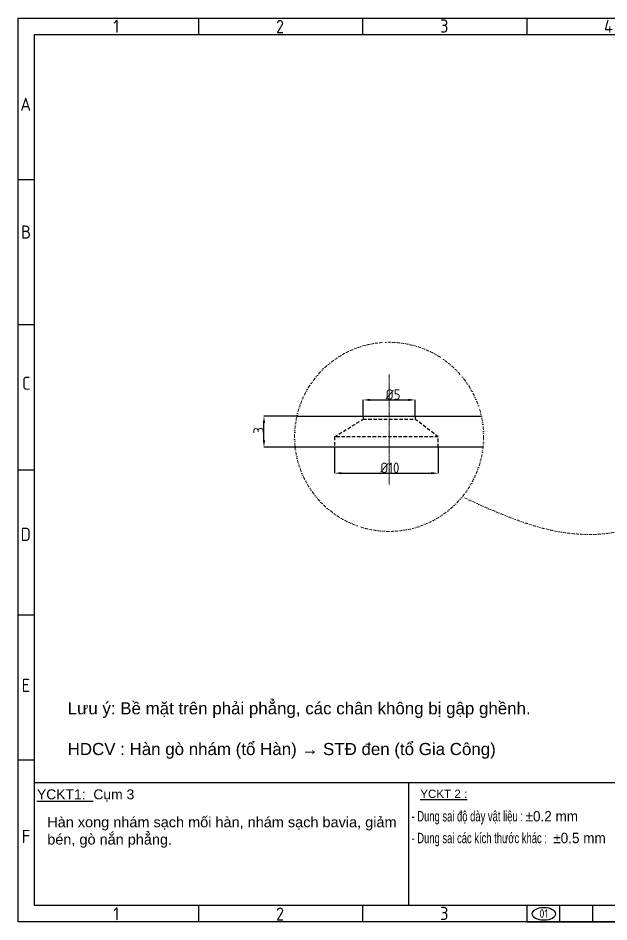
# Model space of a CAD drawing. Header units: millimetres. Extents: x -127318 to -46279, y 54276 to 57025.
# Drawn here: x -53014 to -51304, y 54330 to 56945 of the extents above; entities that cross this region are included whole.
import ezdxf

# ---------------------------------------------------------------- set-up
doc = ezdxf.new("R2010")
doc.units = ezdxf.units.MM
doc.header["$PDMODE"] = 2
for name, pattern in [('CENTER', [2, 1.25, -0.25, 0.25, -0.25]), ('CENTERX2', [4, 2.5, -0.5, 0.5, -0.5]), ('CONTPVMNIL', [0]), ('DASHEDX2', [1.5, 1, -0.5]), ('DIVIDE', [1.25, 0.5, -0.25, 0, -0.25, 0, -0.25])]:
    doc.linetypes.add(name, pattern=pattern)
doc.layers.get('0').update_dxf_attribs({"linetype": 'CONTPVMNIL'})
doc.layers.get('DEFPOINTS').update_dxf_attribs({"color": 6})
doc.layers.add('0 CENTER', color=1, linetype='CENTERX2', lineweight=9)
doc.layers.add('d tam', color=2, linetype='CENTER', lineweight=9)
for name, color, linetype in [('FRAME050', 6, 'Continuous'), ('hatch', 4, 'DASHEDX2'), ('MAIN', 7, 'Continuous')]:
    doc.layers.add(name, color=color, linetype=linetype)
doc.styles.add('ISOCP', font='isocp')
doc.styles.add('SLDTEXTSTYLE3', font='TXT', dxfattribs={"width": 0.65, "bigfont": 'bigfont'})
doc.styles.get("Standard").update_dxf_attribs({"font": 'isocp.shx'})
doc.styles.add('style1', font='arial.ttf', dxfattribs={"width": 0.75})
doc.dimstyles.new('Dim20$0', dxfattribs={"dimtxt": 20, "dimasz": 10, "dimexe": 0, "dimexo": 0, "dimgap": 0.6, "dimtad": 1, "dimtoh": 1, "dimdsep": 46, "dimtxsty": 'ISOCP', "dimcen": 0, "dimclrd": 3, "dimclre": 3, "dimclrt": 7, "dimadec": 3, "dimazin": 2, "dimtp": 0.05, "dimtm": 0.05, "dimtfac": 0.7, "dimtofl": 0, "dimtmove": 0, "dimatfit": 3, "dimfxl": 1, "dimtolj": 1, "dimarcsym": 0})

# ---------------------------------------------------------------- blocks, each defined once
blk = doc.blocks.new('ẢERHAEEH')
at = {"layer": 'FRAME050'}
for p, q in [((-261.36, 213.96), (-261.36, 217.92)), ((-221.76, 213.96), (-221.76, 217.92)), ((-182.16, 213.96), (-182.16, 217.92)), ((-142.56, 213.96), (-142.56, 217.92)), ((-102.96, 213.96), (-102.96, 217.92)), ((-63.36, 213.96), (-63.36, 217.92)), ((-23.76, 213.96), (-23.76, 217.92)), ((-300.96, 178.96), (-304.92, 178.96)), ((0, 178.96), (-3.96, 178.96)), ((-300.96, 143.96), (-304.92, 143.96)), ((0, 143.96), (-3.96, 143.96)), ((-304.92, 108.96), (-300.96, 108.96)), ((-3.96, 108.96), (0, 108.96)), ((-300.96, 73.96), (-304.92, 73.96)), ((0, 73.96), (-3.96, 73.96)), ((-300.96, 38.96), (-304.92, 38.96)), ((0, 38.96), (-3.96, 38.96)), ((-261.36, 0), (-261.36, 3.96)), ((-221.76, 0), (-221.76, 3.96)), ((-182.16, 0), (-182.16, 3.96)), ((-174.24, 0), (-174.24, 3.96)), ((-166.32, 0), (-166.32, 3.96)), ((-158.4, 0), (-158.4, 3.96)), ((-150.48, 0), (-150.48, 3.96)), ((-142.56, 3.96), (-142.56, 0)), ((-134.64, 0), (-134.64, 3.96)), ((-126.72, 0), (-126.72, 3.96)), ((-118.8, 0), (-118.8, 3.96)), ((-110.88, 0), (-110.88, 3.96)), ((-102.96, 0), (-102.96, 3.96)), ((-63.36, 0), (-63.36, 3.96)), ((-23.76, 0), (-23.76, 3.96)), ((-182.16, 0), (-102.96, 0))]:
    blk.add_line(p, q, dxfattribs=at)
at = {"layer": 'MAIN', "color": 7, "linetype": 'Continuous'}
blk.add_lwpolyline([(-300.96, 213.96), (-3.96, 213.96), (-3.96, 3.96), (-300.96, 3.96)], close=True, dxfattribs=at)
at = {"layer": 'FRAME050', "style": 'ISOCP'}
for s, p in [('1', (-281.95, 214.36)), ('2', (-242.72, 214.28)), ('3', (-203.13, 214.42)), ('4', (-163.63, 214.36)), ('5', (-123.93, 214.42)), ('6', (-84.25, 214.28)), ('7', (-44.67, 214.36)), ('8', (-9.03, 214.36)), ('A', (-3.41, 201.17)), ('A', (-304.37, 195.59)), ('B', (-304.21, 164.74)), ('B', (-3.25, 164.74)), ('C', (-303.97, 128.3)), ('C', (-3.01, 128.3)), ('D', (-304.3, 91.87)), ('D', (-3.34, 91.87)), ('E', (-304.05, 55.44)), ('E', (-3.09, 55.44)), ('F', (-304.05, 19.01)), ('1', (-281.95, 0.4)), ('2', (-242.72, 0.32)), ('3', (-203.13, 0.46)), ('6', (-84.25, 0.32)), ('7', (-44.67, 0.4)), ('8', (-9.03, 0.4))]:
    blk.add_text(s, height=3.17, dxfattribs=at).set_placement(p)
blk = doc.blocks.new('*D762')
at = {"color": 3, "lineweight": -2, "ltscale": 50, "transparency": 16777216}
for p, q in [((-52015.9, 55793.2), (-52015.9, 55840.1)), ((-51995.9, 55840.1), (-51885, 55840.1)), ((-51865, 55793.2), (-51865, 55840.1))]:
    blk.add_line(p, q, dxfattribs=at)
at = {"color": 3, "ltscale": 50, "transparency": 16777216}
for points in [[(-51995.9, 55843.4), (-51995.9, 55836.7), (-52015.9, 55840.1)], [(-51885, 55843.4), (-51885, 55836.7), (-51865, 55840.1)]]:
    blk.add_solid(points, dxfattribs=at)
at = {"layer": 'DEFPOINTS', "color": 0, "ltscale": 50, "transparency": 16777216}
for p in [(-51865, 55840.1), (-52015.9, 55793.2, 0), (-51865, 55793.2, 0)]:
    blk.add_point(p, dxfattribs=at)
at = {"color": 7, "ltscale": 50, "transparency": 16777216, "insert": (-51929.1, 55855.7), "char_height": 30, "attachment_point": 5, "style": 'ISOCP'}
blk.add_mtext('\\A1;%%C5', dxfattribs=at)
blk = doc.blocks.new('*D763')
at = {"color": 3, "lineweight": -2, "ltscale": 50, "transparency": 16777216}
for p, q in [((-52098.4, 55703.2), (-52098.4, 55628)), ((-51798.4, 55703.2), (-51798.4, 55628)), ((-52078.4, 55628), (-51818.4, 55628))]:
    blk.add_line(p, q, dxfattribs=at)
at = {"color": 3, "ltscale": 50, "transparency": 16777216}
for points in [[(-52078.4, 55631.4), (-52078.4, 55624.7), (-52098.4, 55628)], [(-51818.4, 55631.4), (-51818.4, 55624.7), (-51798.4, 55628)]]:
    blk.add_solid(points, dxfattribs=at)
at = {"layer": 'DEFPOINTS', "color": 0, "ltscale": 50, "transparency": 16777216}
for p in [(-52098.4, 55703.2, 0), (-51798.4, 55703.2, 0), (-51798.4, 55628)]:
    blk.add_point(p, dxfattribs=at)
at = {"color": 7, "ltscale": 50, "transparency": 16777216, "insert": (-51938.4, 55643.6), "char_height": 30, "attachment_point": 5, "style": 'ISOCP'}
blk.add_mtext('\\A1;%%C10', dxfattribs=at)
blk = doc.blocks.new('*D764')
at = {"color": 3, "lineweight": -2, "ltscale": 50, "transparency": 16777216}
for p, q in [((-52207.3, 55793.2), (-52302.7, 55793.2)), ((-52302.7, 55723.2), (-52302.7, 55773.2)), ((-52212.4, 55703.2), (-52302.7, 55703.2))]:
    blk.add_line(p, q, dxfattribs=at)
at = {"color": 3, "ltscale": 50, "transparency": 16777216}
for points in [[(-52306.1, 55773.2), (-52299.4, 55773.2), (-52302.7, 55793.2)], [(-52306.1, 55723.2), (-52299.4, 55723.2), (-52302.7, 55703.2)]]:
    blk.add_solid(points, dxfattribs=at)
at = {"layer": 'DEFPOINTS', "color": 0, "ltscale": 50, "transparency": 16777216}
for p in [(-52302.7, 55793.2), (-52207.3, 55793.2), (-52212.4, 55703.2)]:
    blk.add_point(p, dxfattribs=at)
at = {"color": 7, "ltscale": 50, "transparency": 16777216, "insert": (-52318.3, 55751.5), "char_height": 30, "attachment_point": 5, "rotation": 90, "style": 'ISOCP'}
blk.add_mtext('\\A1;3', dxfattribs=at)

msp = doc.modelspace()

# ---------------------------------------------------------------- linework, layer by layer
at = {"ltscale": 50}
for p, q in [((-52207.345, 55793.187), (-51673.597, 55793.187)), ((-51668.586, 55703.187), (-52212.357, 55703.187))]:
    msp.add_line(p, q, dxfattribs=at)
for p, q in [((-51271.983, 54732.418), (-52966.806, 54732.418)), ((-51884.554, 54732.418), (-51884.554, 54377.303))]:
    msp.add_line(p, q)
at = {"color": 1}
msp.add_ellipse((-51492.573, 54352.992), major_axis=(-33.727, 0), ratio=0.55171628, dxfattribs=at)
at = {"layer": '0 CENTER'}
msp.add_line((-51940.471, 55913.593), (-51940.471, 55593.56), dxfattribs=at)
at = {"layer": 'd tam', "linetype": 'DIVIDE', "ltscale": 20}
msp.add_circle((-51940.471, 55733.187), 273.536, dxfattribs=at)
msp.add_open_spline([(-50909.89, 55404.331), (-50932.809, 55458.004), (-50991.569, 55595.618), (-51329.855, 55378.021), (-51566.458, 55485.615), (-51729.095, 55559.573)], degree=3, knots=[0, 0, 0, 0, 150.17752656, 385.04456166, 901.47566476, 901.47566476, 901.47566476, 901.47566476], dxfattribs=at)
at = {"layer": 'DEFPOINTS', "ltscale": 30}
msp.add_lwpolyline([(-53014.326, 56944.823), (-49355.286, 56944.823), (-49355.286, 54329.783), (-53014.326, 54329.783)], close=True, dxfattribs=at)
at = {"layer": 'hatch', "ltscale": 10}
for p, q in [((-52098.42, 55733.187, 0), (-52015.92, 55784.187)), ((-52015.92, 55793.187, 0), (-52015.92, 55784.187)), ((-52015.92, 55784.187), (-51865.023, 55784.187)), ((-51865.023, 55793.187, 0), (-51865.023, 55784.187)), ((-51798.42, 55733.187, 0), (-51865.023, 55784.187)), ((-51798.42, 55733.187, 0), (-52098.42, 55733.187, 0)), ((-52098.42, 55733.187, 0), (-52098.42, 55703.187, 0)), ((-51798.42, 55703.187, 0), (-51798.42, 55733.187, 0))]:
    msp.add_line(p, q, dxfattribs=at)

# ---------------------------------------------------------------- block references
at = {"xscale": 12, "yscale": 12, "zscale": 12}
msp.add_blockref('ẢERHAEEH', (-49355.286, 54329.783), dxfattribs=at)

# ---------------------------------------------------------------- texts
at = {"ltscale": 30, "attachment_point": 1, "style": 'style1'}
for s, insert, char_height, width in [('{\\W1;Lưu ý: Bề mặt trên phải phẳng, các chân không bị gập ghềnh.}', (-52870.903, 54965.4, 0), 35, 1429.70348), ('{\\W1;HDCV : Hàn gò nhám (tổ Hàn) → STĐ đen (tổ Gia Công)}', (-52870.903, 54847.563, 0), 35, 1429.70348), ('{\\W1;Hàn xong nhám sạch mối hàn, nhám sạch bavia, giảm bén, gò nắn phẳng.}', (-52929.907, 54633.632, 0), 30, 1013.32825)]:
    msp.add_mtext(s, dxfattribs=dict(at, insert=insert, char_height=char_height, width=width))
at = {"insert": (-52959.722, 54713.266), "char_height": 28.8, "width": 458.85605, "attachment_point": 1}
msp.add_mtext('{\\fArial|b0|i0|c0|p34;\\LYCKT1:\\l  Cụm 3}', dxfattribs=at)
at = {"color": 0, "attachment_point": 1, "style": 'SLDTEXTSTYLE3'}
for s, insert, char_height, width in [('{\\fArial|b0|i0|c0|p34;\\W1;\\L\\C256;YCKT 2 :}', (-51850.397, 54712.412), 24, 166.72993), ('{\\fArial|b0|i0|c0|p34; - Dung sai độ dày vật liệu : \\W0.933;%%P0.2 mm}', (-51883.241, 54650.64), 30, 967.0448), ('{\\fArial|b0|i0|c0|p34; - Dung sai các kích thước khác : \\W0.933; %%P0.5 mm}', (-51883.241, 54587.598), 30, 967.0448)]:
    msp.add_mtext(s, dxfattribs=dict(at, insert=insert, char_height=char_height, width=width))
at = {"color": 7, "insert": (-51505.727, 54366.121), "char_height": 24, "width": 29.41061, "attachment_point": 1}
msp.add_mtext('01', dxfattribs=at)

# ---------------------------------------------------------------- dimensions: what is measured, and where the dimension line sits
at = {"ltscale": 50}
for base, p1, p2, override, picture, middle in [((-51865.023, 55840.081), (-52015.92, 55793.187, 0), (-51865.023, 55793.187, 0), {"dimtxt": 30, "dimasz": 20, "dimtad": 3, "dimdec": 1, "dimlfac": 0.033333}, '*D762', (-51929.071, 55840.081)), ((-51798.42, 55628.031), (-52098.42, 55703.187, 0), (-51798.42, 55703.187, 0), {"dimtxt": 30, "dimasz": 20, "dimtad": 3, "dimlfac": 0.033333}, '*D763', (-51938.394, 55628.031))]:
    dim = msp.add_linear_dim(base=base, p1=p1, p2=p2, text='%%C<>', dimstyle='Dim20$0', override=override, dxfattribs=at)
    dim.commit()
    dim.dimension.update_dxf_attribs({"geometry": picture, "text_midpoint": middle, "dimtype": 160})
dim = msp.add_linear_dim(base=(-52302.732, 55793.187), p1=(-52212.357, 55703.187), p2=(-52207.345, 55793.187), angle=90, dimstyle='Dim20$0', override={"dimtxt": 30, "dimasz": 20, "dimtad": 3, "dimlfac": 0.033333}, dxfattribs=at)
dim.commit()
dim.dimension.update_dxf_attribs({"geometry": '*D764', "text_midpoint": (-52302.732, 55751.513), "dimtype": 160})

doc.saveas('drawing.dxf')
